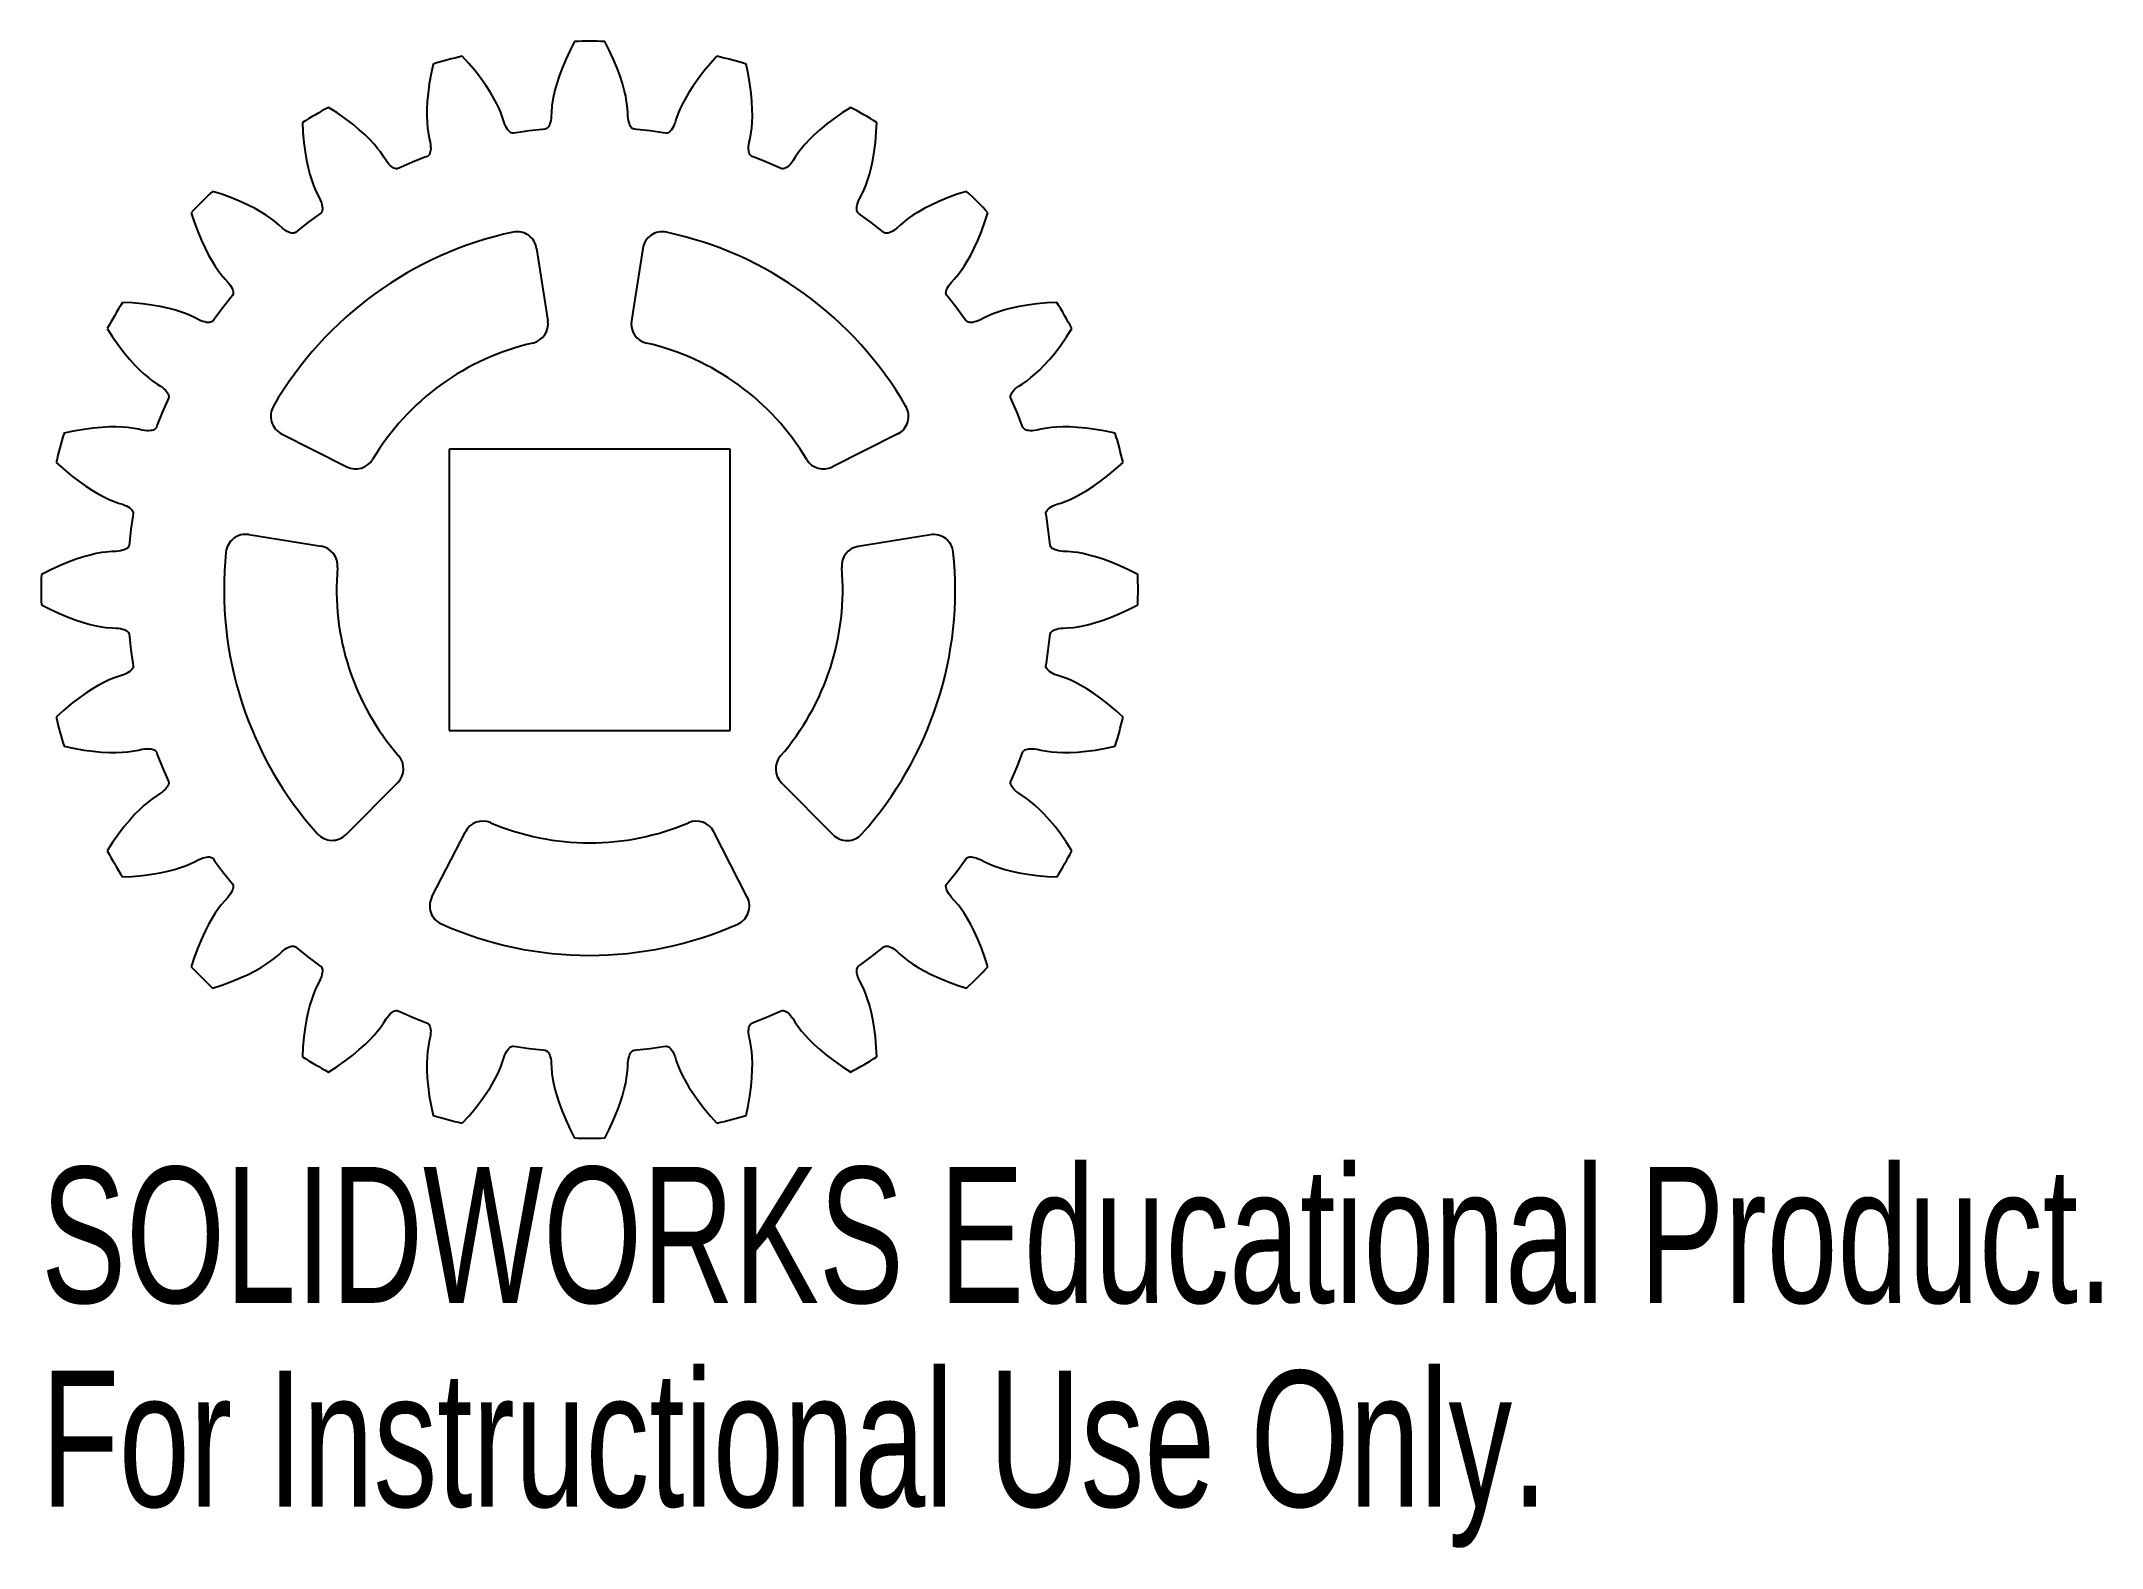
# Model space of a CAD drawing. Header units: millimetres. Extents: x -19.5 to 53.8, y -34.1 to 19.5.
import ezdxf

# ---------------------------------------------------------------- set-up
doc = ezdxf.new("R2010")
doc.units = ezdxf.units.MM
doc.styles.add('SLDTEXTSTYLE0', font='TXT', dxfattribs={"width": 0.7})

msp = doc.modelspace()

# ---------------------------------------------------------------- linework, layer by layer
at = {"color": 7, "linetype": 'Continuous', "lineweight": 25}
for p, q in [((-0.695, 19.185), (-0.85, 18.853)), ((-0.536, 19.493), (-0.695, 19.185)), ((0.695, 19.185), (0.536, 19.493)), ((0.85, 18.853), (0.695, 19.185)), ((-5.637, 18.351), (-5.7, 17.99)), ((-5.563, 18.69), (-5.637, 18.351)), ((-4.294, 18.711), (-4.527, 18.967)), ((-4.059, 18.43), (-4.294, 18.711)), ((-3.854, 18.164), (-4.059, 18.43)), ((-0.978, 18.543), (-1.084, 18.255)), ((-0.85, 18.853), (-0.978, 18.543)), ((0.978, 18.543), (0.85, 18.853)), ((1.084, 18.255), (0.978, 18.543)), ((4.059, 18.43), (3.854, 18.164)), ((4.294, 18.711), (4.059, 18.43)), ((4.527, 18.967), (4.294, 18.711)), ((5.637, 18.351), (5.563, 18.69)), ((5.7, 17.99), (5.637, 18.351)), ((-5.744, 17.658), (-5.772, 17.353)), ((-5.7, 17.99), (-5.744, 17.658)), ((-3.678, 17.914), (-3.854, 18.164)), ((-3.528, 17.682), (-3.678, 17.914)), ((-3.404, 17.469), (-3.528, 17.682)), ((-1.233, 17.755), (-1.282, 17.543)), ((-1.168, 17.993), (-1.233, 17.755)), ((-1.084, 18.255), (-1.168, 17.993)), ((1.168, 17.993), (1.084, 18.255)), ((1.233, 17.755), (1.168, 17.993)), ((1.282, 17.543), (1.233, 17.755)), ((3.528, 17.682), (3.404, 17.469)), ((3.678, 17.914), (3.528, 17.682)), ((3.854, 18.164), (3.678, 17.914)), ((5.744, 17.658), (5.7, 17.99)), ((5.772, 17.353), (5.744, 17.658)), ((-8.99, 16.962), (-9.282, 17.149)), ((-8.691, 16.752), (-8.99, 16.962)), ((-5.785, 17.077), (-5.787, 16.831)), ((-5.772, 17.353), (-5.785, 17.077)), ((-3.302, 17.277), (-3.404, 17.469)), ((-3.221, 17.108), (-3.302, 17.277)), ((-3.159, 16.963), (-3.221, 17.108)), ((-3.082, 16.749), (-3.159, 16.963)), ((-1.358, 16.976), (-1.364, 16.832)), ((-1.339, 17.202), (-1.358, 16.976)), ((-1.317, 17.359), (-1.339, 17.202)), ((-1.282, 17.543), (-1.317, 17.359)), ((1.317, 17.359), (1.282, 17.543)), ((1.339, 17.202), (1.317, 17.359)), ((1.358, 16.976), (1.339, 17.202)), ((1.364, 16.832), (1.358, 16.976)), ((3.159, 16.963), (3.082, 16.749)), ((3.221, 17.108), (3.159, 16.963)), ((3.302, 17.277), (3.221, 17.108)), ((3.404, 17.469), (3.302, 17.277)), ((5.785, 17.077), (5.772, 17.353)), ((5.787, 16.831), (5.785, 17.077)), ((8.99, 16.962), (8.691, 16.752)), ((9.282, 17.149), (8.99, 16.962)), ((-10.211, 16.613), (-10.194, 16.267)), ((-10.194, 16.267), (-10.162, 15.902)), ((-8.424, 16.548), (-8.691, 16.752)), ((-8.189, 16.351), (-8.424, 16.548)), ((-7.985, 16.166), (-8.189, 16.351)), ((-7.809, 15.993), (-7.985, 16.166)), ((-5.787, 16.831), (-5.779, 16.614)), ((-5.779, 16.614), (-5.765, 16.426)), ((-5.765, 16.426), (-5.746, 16.27)), ((-5.746, 16.27), (-5.705, 16.046)), ((-3.039, 16.612), (-3.082, 16.749)), ((-3.01, 16.534), (-3.039, 16.612)), ((-2.978, 16.466), (-3.01, 16.534)), ((-2.945, 16.406), (-2.978, 16.466)), ((-2.912, 16.354), (-2.945, 16.406)), ((-2.877, 16.311), (-2.912, 16.354)), ((-2.842, 16.277), (-2.877, 16.311)), ((-2.807, 16.252), (-2.842, 16.277)), ((-2.773, 16.234), (-2.807, 16.252)), ((-2.739, 16.226), (-2.773, 16.234)), ((-2.706, 16.226), (-2.739, 16.226)), ((-2.615, 16.241), (-2.706, 16.226)), ((-2.147, 16.309), (-2.615, 16.241)), ((-1.677, 16.364), (-2.147, 16.309)), ((-1.586, 16.373), (-1.677, 16.364)), ((-1.554, 16.382), (-1.586, 16.373)), ((-1.523, 16.399), (-1.554, 16.382)), ((-1.494, 16.424), (-1.523, 16.399)), ((-1.467, 16.458), (-1.494, 16.424)), ((-1.443, 16.5), (-1.467, 16.458)), ((-1.42, 16.551), (-1.443, 16.5)), ((-1.401, 16.609), (-1.42, 16.551)), ((-1.385, 16.676), (-1.401, 16.609)), ((-1.372, 16.75), (-1.385, 16.676)), ((-1.364, 16.832), (-1.372, 16.75)), ((1.372, 16.75), (1.364, 16.832)), ((1.385, 16.676), (1.372, 16.75)), ((1.401, 16.609), (1.385, 16.676)), ((1.42, 16.551), (1.401, 16.609)), ((1.443, 16.5), (1.42, 16.551)), ((1.467, 16.458), (1.443, 16.5)), ((1.494, 16.424), (1.467, 16.458)), ((1.523, 16.399), (1.494, 16.424)), ((1.554, 16.382), (1.523, 16.399)), ((1.586, 16.373), (1.554, 16.382)), ((1.677, 16.364), (1.586, 16.373)), ((2.147, 16.309), (1.677, 16.364)), ((2.615, 16.241), (2.147, 16.309)), ((2.706, 16.226), (2.615, 16.241)), ((2.739, 16.226), (2.706, 16.226)), ((2.773, 16.234), (2.739, 16.226)), ((2.807, 16.252), (2.773, 16.234)), ((2.842, 16.277), (2.807, 16.252)), ((2.877, 16.311), (2.842, 16.277)), ((2.912, 16.354), (2.877, 16.311)), ((2.945, 16.406), (2.912, 16.354)), ((2.978, 16.466), (2.945, 16.406)), ((3.01, 16.534), (2.978, 16.466)), ((3.039, 16.612), (3.01, 16.534)), ((3.082, 16.749), (3.039, 16.612)), ((5.705, 16.046), (5.746, 16.27)), ((5.746, 16.27), (5.765, 16.426)), ((5.765, 16.426), (5.779, 16.614)), ((5.779, 16.614), (5.787, 16.831)), ((7.985, 16.166), (7.809, 15.993)), ((8.189, 16.351), (7.985, 16.166)), ((8.424, 16.548), (8.189, 16.351)), ((8.691, 16.752), (8.424, 16.548)), ((10.162, 15.902), (10.194, 16.267)), ((10.194, 16.267), (10.211, 16.613)), ((-10.162, 15.902), (-10.119, 15.569)), ((-10.119, 15.569), (-10.066, 15.268)), ((-7.661, 15.834), (-7.809, 15.993)), ((-7.539, 15.691), (-7.661, 15.834)), ((-7.441, 15.567), (-7.539, 15.691)), ((-7.312, 15.381), (-7.441, 15.567)), ((-5.769, 15.405), (-5.856, 15.373)), ((-5.741, 15.422), (-5.769, 15.405)), ((-5.716, 15.446), (-5.741, 15.422)), ((-5.694, 15.478), (-5.716, 15.446)), ((-5.705, 16.046), (-5.674, 15.906)), ((-5.677, 15.518), (-5.694, 15.478)), ((-5.664, 15.565), (-5.677, 15.518)), ((-5.674, 15.906), (-5.661, 15.824)), ((-5.656, 15.619), (-5.664, 15.565)), ((-5.661, 15.824), (-5.654, 15.749)), ((-5.652, 15.681), (-5.656, 15.619)), ((-5.654, 15.749), (-5.652, 15.681)), ((5.652, 15.681), (5.654, 15.749)), ((5.656, 15.619), (5.652, 15.681)), ((5.654, 15.749), (5.661, 15.824)), ((5.664, 15.565), (5.656, 15.619)), ((5.661, 15.824), (5.674, 15.906)), ((5.677, 15.518), (5.664, 15.565)), ((5.674, 15.906), (5.705, 16.046)), ((5.694, 15.478), (5.677, 15.518)), ((5.716, 15.446), (5.694, 15.478)), ((5.741, 15.422), (5.716, 15.446)), ((5.769, 15.405), (5.741, 15.422)), ((5.856, 15.373), (5.769, 15.405)), ((7.441, 15.567), (7.312, 15.381)), ((7.539, 15.691), (7.441, 15.567)), ((7.661, 15.834), (7.539, 15.691)), ((7.809, 15.993), (7.661, 15.834)), ((10.066, 15.268), (10.119, 15.569)), ((10.119, 15.569), (10.162, 15.902)), ((-10.066, 15.268), (-10.008, 14.998)), ((-10.008, 14.998), (-9.946, 14.759)), ((-9.946, 14.759), (-9.882, 14.552)), ((-7.235, 15.259), (-7.312, 15.381)), ((-7.186, 15.192), (-7.235, 15.259)), ((-7.138, 15.134), (-7.186, 15.192)), ((-7.091, 15.084), (-7.138, 15.134)), ((-7.045, 15.043), (-7.091, 15.084)), ((-7.001, 15.011), (-7.045, 15.043)), ((-6.958, 14.987), (-7.001, 15.011)), ((-6.918, 14.971), (-6.958, 14.987)), ((-6.88, 14.964), (-6.918, 14.971)), ((-6.845, 14.964), (-6.88, 14.964)), ((-6.814, 14.973), (-6.845, 14.964)), ((-6.73, 15.011), (-6.814, 14.973)), ((-6.295, 15.198), (-6.73, 15.011)), ((-5.856, 15.373), (-6.295, 15.198)), ((6.295, 15.198), (5.856, 15.373)), ((6.73, 15.011), (6.295, 15.198)), ((6.814, 14.973), (6.73, 15.011)), ((6.845, 14.964), (6.814, 14.973)), ((6.88, 14.964), (6.845, 14.964)), ((6.918, 14.971), (6.88, 14.964)), ((6.958, 14.987), (6.918, 14.971)), ((7.001, 15.011), (6.958, 14.987)), ((7.045, 15.043), (7.001, 15.011)), ((7.091, 15.084), (7.045, 15.043)), ((7.138, 15.134), (7.091, 15.084)), ((7.186, 15.192), (7.138, 15.134)), ((7.235, 15.259), (7.186, 15.192)), ((7.312, 15.381), (7.235, 15.259)), ((9.882, 14.552), (9.946, 14.759)), ((9.946, 14.759), (10.008, 14.998)), ((10.008, 14.998), (10.066, 15.268)), ((-13.074, 14.057), (-13.404, 14.163)), ((-12.73, 13.932), (-13.074, 14.057)), ((-12.42, 13.803), (-12.73, 13.932)), ((-9.882, 14.552), (-9.82, 14.375)), ((-9.82, 14.375), (-9.761, 14.228)), ((-9.761, 14.228), (-9.664, 14.023)), ((-9.664, 14.023), (-9.597, 13.895)), ((9.597, 13.895), (9.664, 14.023)), ((9.664, 14.023), (9.761, 14.228)), ((9.761, 14.228), (9.82, 14.375)), ((9.82, 14.375), (9.882, 14.552)), ((12.73, 13.932), (12.42, 13.803)), ((13.074, 14.057), (12.73, 13.932)), ((13.404, 14.163), (13.074, 14.057)), ((-14.163, 13.404), (-14.057, 13.074)), ((-12.142, 13.675), (-12.42, 13.803)), ((-11.897, 13.549), (-12.142, 13.675)), ((-11.682, 13.427), (-11.897, 13.549)), ((-11.498, 13.312), (-11.682, 13.427)), ((-11.343, 13.206), (-11.498, 13.312)), ((-11.217, 13.111), (-11.343, 13.206)), ((-9.635, 13.333), (-10.014, 13.051)), ((-9.56, 13.387), (-9.635, 13.333)), ((-9.597, 13.895), (-9.564, 13.82)), ((-9.564, 13.82), (-9.537, 13.749)), ((-9.537, 13.41), (-9.56, 13.387)), ((-9.537, 13.749), (-9.518, 13.683)), ((-9.519, 13.44), (-9.537, 13.41)), ((-9.506, 13.477), (-9.519, 13.44)), ((-9.518, 13.683), (-9.505, 13.623)), ((-9.5, 13.519), (-9.506, 13.477)), ((-9.505, 13.623), (-9.499, 13.568)), ((-9.499, 13.568), (-9.5, 13.519)), ((9.499, 13.568), (9.505, 13.623)), ((9.5, 13.519), (9.499, 13.568)), ((9.506, 13.477), (9.5, 13.519)), ((9.505, 13.623), (9.518, 13.683)), ((9.519, 13.44), (9.506, 13.477)), ((9.518, 13.683), (9.537, 13.749)), ((9.537, 13.41), (9.519, 13.44)), ((9.537, 13.749), (9.564, 13.82)), ((9.56, 13.387), (9.537, 13.41)), ((9.635, 13.333), (9.56, 13.387)), ((9.564, 13.82), (9.597, 13.895)), ((10.014, 13.051), (9.635, 13.333)), ((11.343, 13.206), (11.217, 13.111)), ((11.498, 13.312), (11.343, 13.206)), ((11.682, 13.427), (11.498, 13.312)), ((11.897, 13.549), (11.682, 13.427)), ((12.142, 13.675), (11.897, 13.549)), ((12.42, 13.803), (12.142, 13.675)), ((14.057, 13.074), (14.163, 13.404)), ((-14.057, 13.074), (-13.932, 12.73)), ((-13.932, 12.73), (-13.803, 12.42)), ((-11.044, 12.964), (-11.217, 13.111)), ((-10.938, 12.866), (-11.044, 12.964)), ((-10.874, 12.814), (-10.938, 12.866)), ((-10.812, 12.771), (-10.874, 12.814)), ((-10.754, 12.735), (-10.812, 12.771)), ((-10.699, 12.707), (-10.754, 12.735)), ((-10.647, 12.688), (-10.699, 12.707)), ((-10.6, 12.675), (-10.647, 12.688)), ((-10.557, 12.671), (-10.6, 12.675)), ((-10.519, 12.673), (-10.557, 12.671)), ((-10.485, 12.683), (-10.519, 12.673)), ((-10.457, 12.699), (-10.485, 12.683)), ((-10.385, 12.757), (-10.457, 12.699)), ((-10.014, 13.051), (-10.385, 12.757)), ((10.385, 12.757), (10.014, 13.051)), ((10.457, 12.699), (10.385, 12.757)), ((10.485, 12.683), (10.457, 12.699)), ((10.519, 12.673), (10.485, 12.683)), ((10.557, 12.671), (10.519, 12.673)), ((10.6, 12.675), (10.557, 12.671)), ((10.647, 12.688), (10.6, 12.675)), ((10.699, 12.707), (10.647, 12.688)), ((10.754, 12.735), (10.699, 12.707)), ((10.812, 12.771), (10.754, 12.735)), ((10.874, 12.814), (10.812, 12.771)), ((10.938, 12.866), (10.874, 12.814)), ((11.044, 12.964), (10.938, 12.866)), ((11.217, 13.111), (11.044, 12.964)), ((13.803, 12.42), (13.932, 12.73)), ((13.932, 12.73), (14.057, 13.074)), ((-13.803, 12.42), (-13.675, 12.142)), ((-13.675, 12.142), (-13.549, 11.897)), ((-13.549, 11.897), (-13.427, 11.682)), ((-1.884, 12.135), (-1.484, 9.56)), ((1.889, 12.134), (1.488, 9.56)), ((13.427, 11.682), (13.549, 11.897)), ((13.549, 11.897), (13.675, 12.142)), ((13.675, 12.142), (13.803, 12.42)), ((-13.427, 11.682), (-13.312, 11.498)), ((-13.312, 11.498), (-13.206, 11.343)), ((-13.206, 11.343), (-13.111, 11.217)), ((-13.111, 11.217), (-12.964, 11.044)), ((-12.964, 11.044), (-12.866, 10.938)), ((12.866, 10.938), (12.964, 11.044)), ((12.964, 11.044), (13.111, 11.217)), ((13.111, 11.217), (13.206, 11.343)), ((13.206, 11.343), (13.312, 11.498)), ((13.312, 11.498), (13.427, 11.682)), ((-12.757, 10.385), (-13.051, 10.014)), ((-12.866, 10.938), (-12.814, 10.874)), ((-12.814, 10.874), (-12.771, 10.812)), ((-12.771, 10.812), (-12.735, 10.754)), ((-12.699, 10.457), (-12.757, 10.385)), ((-12.735, 10.754), (-12.707, 10.699)), ((-12.707, 10.699), (-12.688, 10.647)), ((-12.683, 10.485), (-12.699, 10.457)), ((-12.688, 10.647), (-12.675, 10.6)), ((-12.673, 10.519), (-12.683, 10.485)), ((-12.675, 10.6), (-12.671, 10.557)), ((-12.671, 10.557), (-12.673, 10.519)), ((12.671, 10.557), (12.675, 10.6)), ((12.673, 10.519), (12.671, 10.557)), ((12.683, 10.485), (12.673, 10.519)), ((12.675, 10.6), (12.688, 10.647)), ((12.699, 10.457), (12.683, 10.485)), ((12.688, 10.647), (12.707, 10.699)), ((12.757, 10.385), (12.699, 10.457)), ((12.707, 10.699), (12.735, 10.754)), ((12.735, 10.754), (12.771, 10.812)), ((13.051, 10.014), (12.757, 10.385)), ((12.771, 10.812), (12.814, 10.874)), ((12.814, 10.874), (12.866, 10.938)), ((-16.267, 10.194), (-16.613, 10.211)), ((-15.902, 10.162), (-16.267, 10.194)), ((-15.569, 10.119), (-15.902, 10.162)), ((-15.268, 10.066), (-15.569, 10.119)), ((-14.998, 10.008), (-15.268, 10.066)), ((-14.759, 9.946), (-14.998, 10.008)), ((-14.552, 9.882), (-14.759, 9.946)), ((-14.375, 9.82), (-14.552, 9.882)), ((-14.228, 9.761), (-14.375, 9.82)), ((-14.023, 9.664), (-14.228, 9.761)), ((-13.895, 9.597), (-14.023, 9.664)), ((-13.82, 9.564), (-13.895, 9.597)), ((-13.749, 9.537), (-13.82, 9.564)), ((-13.683, 9.518), (-13.749, 9.537)), ((-13.41, 9.537), (-13.44, 9.519)), ((-13.387, 9.56), (-13.41, 9.537)), ((-13.333, 9.635), (-13.387, 9.56)), ((-13.051, 10.014), (-13.333, 9.635)), ((13.333, 9.635), (13.051, 10.014)), ((13.387, 9.56), (13.333, 9.635)), ((13.41, 9.537), (13.387, 9.56)), ((13.44, 9.519), (13.41, 9.537)), ((13.749, 9.537), (13.683, 9.518)), ((13.82, 9.564), (13.749, 9.537)), ((13.895, 9.597), (13.82, 9.564)), ((14.023, 9.664), (13.895, 9.597)), ((14.228, 9.761), (14.023, 9.664)), ((14.375, 9.82), (14.228, 9.761)), ((14.552, 9.882), (14.375, 9.82)), ((14.759, 9.946), (14.552, 9.882)), ((14.998, 10.008), (14.759, 9.946)), ((15.268, 10.066), (14.998, 10.008)), ((15.569, 10.119), (15.268, 10.066)), ((15.902, 10.162), (15.569, 10.119)), ((16.267, 10.194), (15.902, 10.162)), ((16.613, 10.211), (16.267, 10.194)), ((-17.149, 9.282), (-16.962, 8.99)), ((-16.962, 8.99), (-16.752, 8.691)), ((-13.623, 9.505), (-13.683, 9.518)), ((-13.568, 9.499), (-13.623, 9.505)), ((-13.519, 9.5), (-13.568, 9.499)), ((-13.477, 9.506), (-13.519, 9.5)), ((-13.44, 9.519), (-13.477, 9.506)), ((13.477, 9.506), (13.44, 9.519)), ((13.519, 9.5), (13.477, 9.506)), ((13.568, 9.499), (13.519, 9.5)), ((13.623, 9.505), (13.568, 9.499)), ((13.683, 9.518), (13.623, 9.505)), ((16.752, 8.691), (16.962, 8.99)), ((16.962, 8.99), (17.149, 9.282)), ((-16.752, 8.691), (-16.548, 8.424)), ((-16.548, 8.424), (-16.351, 8.189)), ((-16.351, 8.189), (-16.166, 7.985)), ((16.166, 7.985), (16.351, 8.189)), ((16.351, 8.189), (16.548, 8.424)), ((16.548, 8.424), (16.752, 8.691)), ((-16.166, 7.985), (-15.993, 7.809)), ((-15.993, 7.809), (-15.834, 7.661)), ((-15.834, 7.661), (-15.691, 7.539)), ((-15.691, 7.539), (-15.567, 7.441)), ((-15.567, 7.441), (-15.381, 7.312)), ((15.381, 7.312), (15.567, 7.441)), ((15.567, 7.441), (15.691, 7.539)), ((15.691, 7.539), (15.834, 7.661)), ((15.834, 7.661), (15.993, 7.809)), ((15.993, 7.809), (16.166, 7.985)), ((-15.381, 7.312), (-15.259, 7.235)), ((-15.259, 7.235), (-15.192, 7.186)), ((-15.011, 6.73), (-15.198, 6.295)), ((-15.192, 7.186), (-15.134, 7.138)), ((-15.134, 7.138), (-15.084, 7.091)), ((-15.084, 7.091), (-15.043, 7.045)), ((-15.043, 7.045), (-15.011, 7.001)), ((-15.011, 7.001), (-14.987, 6.958)), ((-14.973, 6.814), (-15.011, 6.73)), ((-14.987, 6.958), (-14.971, 6.918)), ((-14.964, 6.845), (-14.973, 6.814)), ((-14.971, 6.918), (-14.964, 6.88)), ((-14.964, 6.88), (-14.964, 6.845)), ((14.964, 6.88), (14.971, 6.918)), ((14.964, 6.845), (14.964, 6.88)), ((14.973, 6.814), (14.964, 6.845)), ((14.971, 6.918), (14.987, 6.958)), ((15.011, 6.73), (14.973, 6.814)), ((14.987, 6.958), (15.011, 7.001)), ((15.011, 7.001), (15.043, 7.045)), ((15.198, 6.295), (15.011, 6.73)), ((15.043, 7.045), (15.084, 7.091)), ((15.084, 7.091), (15.134, 7.138)), ((15.134, 7.138), (15.192, 7.186)), ((15.192, 7.186), (15.259, 7.235)), ((15.259, 7.235), (15.381, 7.312)), ((-15.198, 6.295), (-15.373, 5.856)), ((15.373, 5.856), (15.198, 6.295)), ((-18.351, 5.637), (-18.69, 5.563)), ((-17.99, 5.7), (-18.351, 5.637)), ((-17.658, 5.744), (-17.99, 5.7)), ((-17.353, 5.772), (-17.658, 5.744)), ((-17.077, 5.785), (-17.353, 5.772)), ((-16.831, 5.787), (-17.077, 5.785)), ((-16.614, 5.779), (-16.831, 5.787)), ((-16.426, 5.765), (-16.614, 5.779)), ((-16.27, 5.746), (-16.426, 5.765)), ((-16.046, 5.705), (-16.27, 5.746)), ((-15.906, 5.674), (-16.046, 5.705)), ((-15.824, 5.661), (-15.906, 5.674)), ((-15.749, 5.654), (-15.824, 5.661)), ((-15.681, 5.652), (-15.749, 5.654)), ((-15.619, 5.656), (-15.681, 5.652)), ((-15.565, 5.664), (-15.619, 5.656)), ((-15.518, 5.677), (-15.565, 5.664)), ((-15.478, 5.694), (-15.518, 5.677)), ((-15.446, 5.716), (-15.478, 5.694)), ((-15.422, 5.741), (-15.446, 5.716)), ((-15.405, 5.769), (-15.422, 5.741)), ((-15.373, 5.856), (-15.405, 5.769)), ((-10.956, 5.546), (-8.632, 4.37)), ((10.959, 5.541), (8.634, 4.366)), ((15.405, 5.769), (15.373, 5.856)), ((15.422, 5.741), (15.405, 5.769)), ((15.446, 5.716), (15.422, 5.741)), ((15.478, 5.694), (15.446, 5.716)), ((15.518, 5.677), (15.478, 5.694)), ((15.565, 5.664), (15.518, 5.677)), ((15.619, 5.656), (15.565, 5.664)), ((15.681, 5.652), (15.619, 5.656)), ((15.749, 5.654), (15.681, 5.652)), ((15.824, 5.661), (15.749, 5.654)), ((15.906, 5.674), (15.824, 5.661)), ((16.046, 5.705), (15.906, 5.674)), ((16.27, 5.746), (16.046, 5.705)), ((16.426, 5.765), (16.27, 5.746)), ((16.614, 5.779), (16.426, 5.765)), ((16.831, 5.787), (16.614, 5.779)), ((17.077, 5.785), (16.831, 5.787)), ((17.353, 5.772), (17.077, 5.785)), ((17.658, 5.744), (17.353, 5.772)), ((17.99, 5.7), (17.658, 5.744)), ((18.351, 5.637), (17.99, 5.7)), ((18.69, 5.563), (18.351, 5.637)), ((-18.967, 4.527), (-18.711, 4.294)), ((-5, 5), (-5, -5)), ((5, 5), (-5, 5)), ((5, -5), (5, 5)), ((18.711, 4.294), (18.967, 4.527)), ((-18.711, 4.294), (-18.43, 4.059)), ((-18.43, 4.059), (-18.164, 3.854)), ((-18.164, 3.854), (-17.914, 3.678)), ((-17.914, 3.678), (-17.682, 3.528)), ((17.682, 3.528), (17.914, 3.678)), ((17.914, 3.678), (18.164, 3.854)), ((18.164, 3.854), (18.43, 4.059)), ((18.43, 4.059), (18.711, 4.294)), ((-17.682, 3.528), (-17.469, 3.404)), ((-17.469, 3.404), (-17.277, 3.302)), ((-17.277, 3.302), (-17.108, 3.221)), ((-17.108, 3.221), (-16.963, 3.159)), ((-16.963, 3.159), (-16.749, 3.082)), ((-16.749, 3.082), (-16.612, 3.039)), ((-16.612, 3.039), (-16.534, 3.01)), ((-16.534, 3.01), (-16.466, 2.978)), ((-16.466, 2.978), (-16.406, 2.945)), ((-16.406, 2.945), (-16.354, 2.912)), ((16.354, 2.912), (16.406, 2.945)), ((16.406, 2.945), (16.466, 2.978)), ((16.466, 2.978), (16.534, 3.01)), ((16.534, 3.01), (16.612, 3.039)), ((16.612, 3.039), (16.749, 3.082)), ((16.749, 3.082), (16.963, 3.159)), ((16.963, 3.159), (17.108, 3.221)), ((17.108, 3.221), (17.277, 3.302)), ((17.277, 3.302), (17.469, 3.404)), ((17.469, 3.404), (17.682, 3.528)), ((-16.354, 2.912), (-16.311, 2.877)), ((-16.311, 2.877), (-16.277, 2.842)), ((-16.241, 2.615), (-16.309, 2.147)), ((-16.277, 2.842), (-16.252, 2.807)), ((-16.252, 2.807), (-16.234, 2.773)), ((-16.226, 2.706), (-16.241, 2.615)), ((-16.234, 2.773), (-16.226, 2.739)), ((-16.226, 2.739), (-16.226, 2.706)), ((16.226, 2.739), (16.234, 2.773)), ((16.226, 2.706), (16.226, 2.739)), ((16.241, 2.615), (16.226, 2.706)), ((16.234, 2.773), (16.252, 2.807)), ((16.309, 2.147), (16.241, 2.615)), ((16.252, 2.807), (16.277, 2.842)), ((16.277, 2.842), (16.311, 2.877)), ((16.311, 2.877), (16.354, 2.912)), ((-16.458, 1.467), (-16.5, 1.443)), ((-16.424, 1.494), (-16.458, 1.467)), ((-16.399, 1.523), (-16.424, 1.494)), ((-16.382, 1.554), (-16.399, 1.523)), ((-16.373, 1.586), (-16.382, 1.554)), ((-16.364, 1.677), (-16.373, 1.586)), ((-16.309, 2.147), (-16.364, 1.677)), ((-12.123, 1.958), (-9.551, 1.543)), ((12.124, 1.953), (9.552, 1.538)), ((16.364, 1.677), (16.309, 2.147)), ((16.373, 1.586), (16.364, 1.677)), ((16.382, 1.554), (16.373, 1.586)), ((16.399, 1.523), (16.382, 1.554)), ((16.424, 1.494), (16.399, 1.523)), ((16.458, 1.467), (16.424, 1.494)), ((16.5, 1.443), (16.458, 1.467)), ((-18.853, 0.85), (-19.185, 0.695)), ((-18.543, 0.978), (-18.853, 0.85)), ((-18.255, 1.084), (-18.543, 0.978)), ((-17.993, 1.168), (-18.255, 1.084)), ((-17.755, 1.233), (-17.993, 1.168)), ((-17.543, 1.282), (-17.755, 1.233)), ((-17.359, 1.317), (-17.543, 1.282)), ((-17.202, 1.339), (-17.359, 1.317)), ((-16.976, 1.358), (-17.202, 1.339)), ((-16.832, 1.364), (-16.976, 1.358)), ((-16.75, 1.372), (-16.832, 1.364)), ((-16.676, 1.385), (-16.75, 1.372)), ((-16.609, 1.401), (-16.676, 1.385)), ((-16.551, 1.42), (-16.609, 1.401)), ((-16.5, 1.443), (-16.551, 1.42)), ((16.551, 1.42), (16.5, 1.443)), ((16.609, 1.401), (16.551, 1.42)), ((16.676, 1.385), (16.609, 1.401)), ((16.75, 1.372), (16.676, 1.385)), ((16.832, 1.364), (16.75, 1.372)), ((16.976, 1.358), (16.832, 1.364)), ((17.202, 1.339), (16.976, 1.358)), ((17.359, 1.317), (17.202, 1.339)), ((17.543, 1.282), (17.359, 1.317)), ((17.755, 1.233), (17.543, 1.282)), ((17.993, 1.168), (17.755, 1.233)), ((18.255, 1.084), (17.993, 1.168)), ((18.543, 0.978), (18.255, 1.084)), ((18.853, 0.85), (18.543, 0.978)), ((19.185, 0.695), (18.853, 0.85)), ((-19.185, 0.695), (-19.493, 0.536)), ((19.493, 0.536), (19.185, 0.695)), ((-19.493, -0.536), (-19.185, -0.695)), ((-19.185, -0.695), (-18.853, -0.85)), ((18.853, -0.85), (19.185, -0.695)), ((19.185, -0.695), (19.493, -0.536)), ((-18.853, -0.85), (-18.543, -0.978)), ((-18.543, -0.978), (-18.255, -1.084)), ((-18.255, -1.084), (-17.993, -1.168)), ((-17.993, -1.168), (-17.755, -1.233)), ((-17.755, -1.233), (-17.543, -1.282)), ((-17.543, -1.282), (-17.359, -1.317)), ((-17.359, -1.317), (-17.202, -1.339)), ((-17.202, -1.339), (-16.976, -1.358)), ((-16.976, -1.358), (-16.832, -1.364)), ((-16.832, -1.364), (-16.75, -1.372)), ((-16.75, -1.372), (-16.676, -1.385)), ((-16.676, -1.385), (-16.609, -1.401)), ((-16.609, -1.401), (-16.551, -1.42)), ((-16.551, -1.42), (-16.5, -1.443)), ((-16.5, -1.443), (-16.458, -1.467)), ((16.458, -1.467), (16.5, -1.443)), ((16.5, -1.443), (16.551, -1.42)), ((16.551, -1.42), (16.609, -1.401)), ((16.609, -1.401), (16.676, -1.385)), ((16.676, -1.385), (16.75, -1.372)), ((16.75, -1.372), (16.832, -1.364)), ((16.832, -1.364), (16.976, -1.358)), ((16.976, -1.358), (17.202, -1.339)), ((17.202, -1.339), (17.359, -1.317)), ((17.359, -1.317), (17.543, -1.282)), ((17.543, -1.282), (17.755, -1.233)), ((17.755, -1.233), (17.993, -1.168)), ((17.993, -1.168), (18.255, -1.084)), ((18.255, -1.084), (18.543, -0.978)), ((18.543, -0.978), (18.853, -0.85)), ((-16.458, -1.467), (-16.424, -1.494)), ((-16.424, -1.494), (-16.399, -1.523)), ((-16.399, -1.523), (-16.382, -1.554)), ((-16.382, -1.554), (-16.373, -1.586)), ((-16.373, -1.586), (-16.364, -1.677)), ((-16.364, -1.677), (-16.309, -2.147)), ((-16.309, -2.147), (-16.241, -2.615)), ((16.241, -2.615), (16.309, -2.147)), ((16.309, -2.147), (16.364, -1.677)), ((16.364, -1.677), (16.373, -1.586)), ((16.373, -1.586), (16.382, -1.554)), ((16.382, -1.554), (16.399, -1.523)), ((16.399, -1.523), (16.424, -1.494)), ((16.424, -1.494), (16.458, -1.467)), ((-16.354, -2.912), (-16.406, -2.945)), ((-16.311, -2.877), (-16.354, -2.912)), ((-16.277, -2.842), (-16.311, -2.877)), ((-16.252, -2.807), (-16.277, -2.842)), ((-16.234, -2.773), (-16.252, -2.807)), ((-16.241, -2.615), (-16.226, -2.706)), ((-16.226, -2.739), (-16.234, -2.773)), ((-16.226, -2.706), (-16.226, -2.739)), ((16.226, -2.706), (16.241, -2.615)), ((16.226, -2.739), (16.226, -2.706)), ((16.234, -2.773), (16.226, -2.739)), ((16.252, -2.807), (16.234, -2.773)), ((16.277, -2.842), (16.252, -2.807)), ((16.311, -2.877), (16.277, -2.842)), ((16.354, -2.912), (16.311, -2.877)), ((16.406, -2.945), (16.354, -2.912)), ((-17.682, -3.528), (-17.914, -3.678)), ((-17.469, -3.404), (-17.682, -3.528)), ((-17.277, -3.302), (-17.469, -3.404)), ((-17.108, -3.221), (-17.277, -3.302)), ((-16.963, -3.159), (-17.108, -3.221)), ((-16.749, -3.082), (-16.963, -3.159)), ((-16.612, -3.039), (-16.749, -3.082)), ((-16.534, -3.01), (-16.612, -3.039)), ((-16.466, -2.978), (-16.534, -3.01)), ((-16.406, -2.945), (-16.466, -2.978)), ((16.466, -2.978), (16.406, -2.945)), ((16.534, -3.01), (16.466, -2.978)), ((16.612, -3.039), (16.534, -3.01)), ((16.749, -3.082), (16.612, -3.039)), ((16.963, -3.159), (16.749, -3.082)), ((17.108, -3.221), (16.963, -3.159)), ((17.277, -3.302), (17.108, -3.221)), ((17.469, -3.404), (17.277, -3.302)), ((17.682, -3.528), (17.469, -3.404)), ((17.914, -3.678), (17.682, -3.528)), ((-18.711, -4.294), (-18.967, -4.527)), ((-18.43, -4.059), (-18.711, -4.294)), ((-18.164, -3.854), (-18.43, -4.059)), ((-17.914, -3.678), (-18.164, -3.854)), ((18.164, -3.854), (17.914, -3.678)), ((18.43, -4.059), (18.164, -3.854)), ((18.711, -4.294), (18.43, -4.059)), ((18.967, -4.527), (18.711, -4.294)), ((-5, -5), (5, -5)), ((-18.69, -5.563), (-18.351, -5.637)), ((-18.351, -5.637), (-17.99, -5.7)), ((-17.99, -5.7), (-17.658, -5.744)), ((-17.658, -5.744), (-17.353, -5.772)), ((-17.353, -5.772), (-17.077, -5.785)), ((-17.077, -5.785), (-16.831, -5.787)), ((-16.831, -5.787), (-16.614, -5.779)), ((-16.614, -5.779), (-16.426, -5.765)), ((-16.426, -5.765), (-16.27, -5.746)), ((-16.27, -5.746), (-16.046, -5.705)), ((-16.046, -5.705), (-15.906, -5.674)), ((-15.906, -5.674), (-15.824, -5.661)), ((-15.824, -5.661), (-15.749, -5.654)), ((-15.749, -5.654), (-15.681, -5.652)), ((-15.681, -5.652), (-15.619, -5.656)), ((-15.619, -5.656), (-15.565, -5.664)), ((-15.565, -5.664), (-15.518, -5.677)), ((-15.518, -5.677), (-15.478, -5.694)), ((-15.478, -5.694), (-15.446, -5.716)), ((-15.446, -5.716), (-15.422, -5.741)), ((-15.422, -5.741), (-15.405, -5.769)), ((-15.405, -5.769), (-15.373, -5.856)), ((-15.373, -5.856), (-15.198, -6.295)), ((15.198, -6.295), (15.373, -5.856)), ((15.373, -5.856), (15.405, -5.769)), ((15.405, -5.769), (15.422, -5.741)), ((15.422, -5.741), (15.446, -5.716)), ((15.446, -5.716), (15.478, -5.694)), ((15.478, -5.694), (15.518, -5.677)), ((15.518, -5.677), (15.565, -5.664)), ((15.565, -5.664), (15.619, -5.656)), ((15.619, -5.656), (15.681, -5.652)), ((15.681, -5.652), (15.749, -5.654)), ((15.749, -5.654), (15.824, -5.661)), ((15.824, -5.661), (15.906, -5.674)), ((15.906, -5.674), (16.046, -5.705)), ((16.046, -5.705), (16.27, -5.746)), ((16.27, -5.746), (16.426, -5.765)), ((16.426, -5.765), (16.614, -5.779)), ((16.614, -5.779), (16.831, -5.787)), ((16.831, -5.787), (17.077, -5.785)), ((17.077, -5.785), (17.353, -5.772)), ((17.353, -5.772), (17.658, -5.744)), ((17.658, -5.744), (17.99, -5.7)), ((17.99, -5.7), (18.351, -5.637)), ((18.351, -5.637), (18.69, -5.563)), ((-15.198, -6.295), (-15.011, -6.73)), ((15.011, -6.73), (15.198, -6.295)), ((-15.381, -7.312), (-15.567, -7.441)), ((-15.259, -7.235), (-15.381, -7.312)), ((-15.192, -7.186), (-15.259, -7.235)), ((-15.134, -7.138), (-15.192, -7.186)), ((-15.084, -7.091), (-15.134, -7.138)), ((-15.043, -7.045), (-15.084, -7.091)), ((-15.011, -7.001), (-15.043, -7.045)), ((-15.011, -6.73), (-14.973, -6.814)), ((-14.987, -6.958), (-15.011, -7.001)), ((-14.971, -6.918), (-14.987, -6.958)), ((-14.973, -6.814), (-14.964, -6.845)), ((-14.964, -6.88), (-14.971, -6.918)), ((-14.964, -6.845), (-14.964, -6.88)), ((-8.661, -8.706), (-6.823, -6.859)), ((8.657, -8.71), (6.82, -6.862)), ((14.964, -6.845), (14.973, -6.814)), ((14.964, -6.88), (14.964, -6.845)), ((14.971, -6.918), (14.964, -6.88)), ((14.987, -6.958), (14.971, -6.918)), ((14.973, -6.814), (15.011, -6.73)), ((15.011, -7.001), (14.987, -6.958)), ((15.043, -7.045), (15.011, -7.001)), ((15.084, -7.091), (15.043, -7.045)), ((15.134, -7.138), (15.084, -7.091)), ((15.192, -7.186), (15.134, -7.138)), ((15.259, -7.235), (15.192, -7.186)), ((15.381, -7.312), (15.259, -7.235)), ((15.567, -7.441), (15.381, -7.312)), ((-16.166, -7.985), (-16.351, -8.189)), ((-15.993, -7.809), (-16.166, -7.985)), ((-15.834, -7.661), (-15.993, -7.809)), ((-15.691, -7.539), (-15.834, -7.661)), ((-15.567, -7.441), (-15.691, -7.539)), ((15.691, -7.539), (15.567, -7.441)), ((15.834, -7.661), (15.691, -7.539)), ((15.993, -7.809), (15.834, -7.661)), ((16.166, -7.985), (15.993, -7.809)), ((16.351, -8.189), (16.166, -7.985)), ((-16.752, -8.691), (-16.962, -8.99)), ((-16.548, -8.424), (-16.752, -8.691)), ((-16.351, -8.189), (-16.548, -8.424)), ((-5.609, -10.924), (-4.419, -8.607)), ((5.604, -10.927), (4.415, -8.609)), ((16.548, -8.424), (16.351, -8.189)), ((16.752, -8.691), (16.548, -8.424)), ((16.962, -8.99), (16.752, -8.691)), ((-16.962, -8.99), (-17.149, -9.282)), ((-13.749, -9.537), (-13.683, -9.518)), ((-13.683, -9.518), (-13.623, -9.505)), ((-13.623, -9.505), (-13.568, -9.499)), ((-13.568, -9.499), (-13.519, -9.5)), ((-13.519, -9.5), (-13.477, -9.506)), ((-13.477, -9.506), (-13.44, -9.519)), ((-13.44, -9.519), (-13.41, -9.537)), ((13.41, -9.537), (13.44, -9.519)), ((13.44, -9.519), (13.477, -9.506)), ((13.477, -9.506), (13.519, -9.5)), ((13.519, -9.5), (13.568, -9.499)), ((13.568, -9.499), (13.623, -9.505)), ((13.623, -9.505), (13.683, -9.518)), ((13.683, -9.518), (13.749, -9.537)), ((17.149, -9.282), (16.962, -8.99)), ((-16.613, -10.211), (-16.267, -10.194)), ((-16.267, -10.194), (-15.902, -10.162)), ((-15.902, -10.162), (-15.569, -10.119)), ((-15.569, -10.119), (-15.268, -10.066)), ((-15.268, -10.066), (-14.998, -10.008)), ((-14.998, -10.008), (-14.759, -9.946)), ((-14.759, -9.946), (-14.552, -9.882)), ((-14.552, -9.882), (-14.375, -9.82)), ((-14.375, -9.82), (-14.228, -9.761)), ((-14.228, -9.761), (-14.023, -9.664)), ((-14.023, -9.664), (-13.895, -9.597)), ((-13.895, -9.597), (-13.82, -9.564)), ((-13.82, -9.564), (-13.749, -9.537)), ((-13.41, -9.537), (-13.387, -9.56)), ((-13.387, -9.56), (-13.333, -9.635)), ((-13.333, -9.635), (-13.051, -10.014)), ((-13.051, -10.014), (-12.757, -10.385)), ((12.757, -10.385), (13.051, -10.014)), ((13.051, -10.014), (13.333, -9.635)), ((13.333, -9.635), (13.387, -9.56)), ((13.387, -9.56), (13.41, -9.537)), ((13.749, -9.537), (13.82, -9.564)), ((13.82, -9.564), (13.895, -9.597)), ((13.895, -9.597), (14.023, -9.664)), ((14.023, -9.664), (14.228, -9.761)), ((14.228, -9.761), (14.375, -9.82)), ((14.375, -9.82), (14.552, -9.882)), ((14.552, -9.882), (14.759, -9.946)), ((14.759, -9.946), (14.998, -10.008)), ((14.998, -10.008), (15.268, -10.066)), ((15.268, -10.066), (15.569, -10.119)), ((15.569, -10.119), (15.902, -10.162)), ((15.902, -10.162), (16.267, -10.194)), ((16.267, -10.194), (16.613, -10.211)), ((-12.866, -10.938), (-12.964, -11.044)), ((-12.814, -10.874), (-12.866, -10.938)), ((-12.771, -10.812), (-12.814, -10.874)), ((-12.735, -10.754), (-12.771, -10.812)), ((-12.757, -10.385), (-12.699, -10.457)), ((-12.707, -10.699), (-12.735, -10.754)), ((-12.688, -10.647), (-12.707, -10.699)), ((-12.699, -10.457), (-12.683, -10.485)), ((-12.675, -10.6), (-12.688, -10.647)), ((-12.683, -10.485), (-12.673, -10.519)), ((-12.671, -10.557), (-12.675, -10.6)), ((-12.673, -10.519), (-12.671, -10.557)), ((12.671, -10.557), (12.673, -10.519)), ((12.675, -10.6), (12.671, -10.557)), ((12.673, -10.519), (12.683, -10.485)), ((12.688, -10.647), (12.675, -10.6)), ((12.683, -10.485), (12.699, -10.457)), ((12.707, -10.699), (12.688, -10.647)), ((12.699, -10.457), (12.757, -10.385)), ((12.735, -10.754), (12.707, -10.699)), ((12.771, -10.812), (12.735, -10.754)), ((12.814, -10.874), (12.771, -10.812)), ((12.866, -10.938), (12.814, -10.874)), ((12.964, -11.044), (12.866, -10.938)), ((-13.427, -11.682), (-13.549, -11.897)), ((-13.312, -11.498), (-13.427, -11.682)), ((-13.206, -11.343), (-13.312, -11.498)), ((-13.111, -11.217), (-13.206, -11.343)), ((-12.964, -11.044), (-13.111, -11.217)), ((13.111, -11.217), (12.964, -11.044)), ((13.206, -11.343), (13.111, -11.217)), ((13.312, -11.498), (13.206, -11.343)), ((13.427, -11.682), (13.312, -11.498)), ((13.549, -11.897), (13.427, -11.682)), ((-13.803, -12.42), (-13.932, -12.73)), ((-13.675, -12.142), (-13.803, -12.42)), ((-13.549, -11.897), (-13.675, -12.142)), ((13.675, -12.142), (13.549, -11.897)), ((13.803, -12.42), (13.675, -12.142)), ((13.932, -12.73), (13.803, -12.42)), ((-14.057, -13.074), (-14.163, -13.404)), ((-13.932, -12.73), (-14.057, -13.074)), ((-11.343, -13.206), (-11.217, -13.111)), ((-11.217, -13.111), (-11.044, -12.964)), ((-11.044, -12.964), (-10.938, -12.866)), ((-10.938, -12.866), (-10.874, -12.814)), ((-10.874, -12.814), (-10.812, -12.771)), ((-10.812, -12.771), (-10.754, -12.735)), ((-10.754, -12.735), (-10.699, -12.707)), ((-10.699, -12.707), (-10.647, -12.688)), ((-10.647, -12.688), (-10.6, -12.675)), ((-10.6, -12.675), (-10.557, -12.671)), ((-10.557, -12.671), (-10.519, -12.673)), ((-10.519, -12.673), (-10.485, -12.683)), ((-10.485, -12.683), (-10.457, -12.699)), ((-10.457, -12.699), (-10.385, -12.757)), ((-10.385, -12.757), (-10.014, -13.051)), ((-10.014, -13.051), (-9.635, -13.333)), ((9.635, -13.333), (10.014, -13.051)), ((10.014, -13.051), (10.385, -12.757)), ((10.385, -12.757), (10.457, -12.699)), ((10.457, -12.699), (10.485, -12.683)), ((10.485, -12.683), (10.519, -12.673)), ((10.519, -12.673), (10.557, -12.671)), ((10.557, -12.671), (10.6, -12.675)), ((10.6, -12.675), (10.647, -12.688)), ((10.647, -12.688), (10.699, -12.707)), ((10.699, -12.707), (10.754, -12.735)), ((10.754, -12.735), (10.812, -12.771)), ((10.812, -12.771), (10.874, -12.814)), ((10.874, -12.814), (10.938, -12.866)), ((10.938, -12.866), (11.044, -12.964)), ((11.044, -12.964), (11.217, -13.111)), ((11.217, -13.111), (11.343, -13.206)), ((14.057, -13.074), (13.932, -12.73)), ((14.163, -13.404), (14.057, -13.074)), ((-12.73, -13.932), (-12.42, -13.803)), ((-12.42, -13.803), (-12.142, -13.675)), ((-12.142, -13.675), (-11.897, -13.549)), ((-11.897, -13.549), (-11.682, -13.427)), ((-11.682, -13.427), (-11.498, -13.312)), ((-11.498, -13.312), (-11.343, -13.206)), ((-9.597, -13.895), (-9.664, -14.023)), ((-9.635, -13.333), (-9.56, -13.387)), ((-9.564, -13.82), (-9.597, -13.895)), ((-9.537, -13.749), (-9.564, -13.82)), ((-9.56, -13.387), (-9.537, -13.41)), ((-9.537, -13.41), (-9.519, -13.44)), ((-9.518, -13.683), (-9.537, -13.749)), ((-9.519, -13.44), (-9.506, -13.477)), ((-9.505, -13.623), (-9.518, -13.683)), ((-9.506, -13.477), (-9.5, -13.519)), ((-9.499, -13.568), (-9.505, -13.623)), ((-9.5, -13.519), (-9.499, -13.568)), ((9.499, -13.568), (9.5, -13.519)), ((9.505, -13.623), (9.499, -13.568)), ((9.5, -13.519), (9.506, -13.477)), ((9.518, -13.683), (9.505, -13.623)), ((9.506, -13.477), (9.519, -13.44)), ((9.537, -13.749), (9.518, -13.683)), ((9.519, -13.44), (9.537, -13.41)), ((9.537, -13.41), (9.56, -13.387)), ((9.564, -13.82), (9.537, -13.749)), ((9.56, -13.387), (9.635, -13.333)), ((9.597, -13.895), (9.564, -13.82)), ((9.664, -14.023), (9.597, -13.895)), ((11.343, -13.206), (11.498, -13.312)), ((11.498, -13.312), (11.682, -13.427)), ((11.682, -13.427), (11.897, -13.549)), ((11.897, -13.549), (12.142, -13.675)), ((12.142, -13.675), (12.42, -13.803)), ((12.42, -13.803), (12.73, -13.932)), ((-13.404, -14.163), (-13.074, -14.057)), ((-13.074, -14.057), (-12.73, -13.932)), ((-9.882, -14.552), (-9.946, -14.759)), ((-9.82, -14.375), (-9.882, -14.552)), ((-9.761, -14.228), (-9.82, -14.375)), ((-9.664, -14.023), (-9.761, -14.228)), ((9.761, -14.228), (9.664, -14.023)), ((9.82, -14.375), (9.761, -14.228)), ((9.882, -14.552), (9.82, -14.375)), ((9.946, -14.759), (9.882, -14.552)), ((12.73, -13.932), (13.074, -14.057)), ((13.074, -14.057), (13.404, -14.163)), ((-10.066, -15.268), (-10.119, -15.569)), ((-10.008, -14.998), (-10.066, -15.268)), ((-9.946, -14.759), (-10.008, -14.998)), ((-7.441, -15.567), (-7.312, -15.381)), ((-7.312, -15.381), (-7.235, -15.259)), ((-7.235, -15.259), (-7.186, -15.192)), ((-7.186, -15.192), (-7.138, -15.134)), ((-7.138, -15.134), (-7.091, -15.084)), ((-7.091, -15.084), (-7.045, -15.043)), ((-7.045, -15.043), (-7.001, -15.011)), ((-7.001, -15.011), (-6.958, -14.987)), ((-6.958, -14.987), (-6.918, -14.971)), ((-6.918, -14.971), (-6.88, -14.964)), ((-6.88, -14.964), (-6.845, -14.964)), ((-6.845, -14.964), (-6.814, -14.973)), ((-6.814, -14.973), (-6.73, -15.011)), ((-6.73, -15.011), (-6.295, -15.198)), ((-6.295, -15.198), (-5.856, -15.373)), ((-5.856, -15.373), (-5.769, -15.405)), ((5.769, -15.405), (5.856, -15.373)), ((5.856, -15.373), (6.295, -15.198)), ((6.295, -15.198), (6.73, -15.011)), ((6.73, -15.011), (6.814, -14.973)), ((6.814, -14.973), (6.845, -14.964)), ((6.845, -14.964), (6.88, -14.964)), ((6.88, -14.964), (6.918, -14.971)), ((6.918, -14.971), (6.958, -14.987)), ((6.958, -14.987), (7.001, -15.011)), ((7.001, -15.011), (7.045, -15.043)), ((7.045, -15.043), (7.091, -15.084)), ((7.091, -15.084), (7.138, -15.134)), ((7.138, -15.134), (7.186, -15.192)), ((7.186, -15.192), (7.235, -15.259)), ((7.235, -15.259), (7.312, -15.381)), ((7.312, -15.381), (7.441, -15.567)), ((10.008, -14.998), (9.946, -14.759)), ((10.066, -15.268), (10.008, -14.998)), ((10.119, -15.569), (10.066, -15.268)), ((-10.162, -15.902), (-10.194, -16.267)), ((-10.119, -15.569), (-10.162, -15.902)), ((-7.985, -16.166), (-7.809, -15.993)), ((-7.809, -15.993), (-7.661, -15.834)), ((-7.661, -15.834), (-7.539, -15.691)), ((-7.539, -15.691), (-7.441, -15.567)), ((-5.769, -15.405), (-5.741, -15.422)), ((-5.705, -16.046), (-5.746, -16.27)), ((-5.741, -15.422), (-5.716, -15.446)), ((-5.716, -15.446), (-5.694, -15.478)), ((-5.674, -15.906), (-5.705, -16.046)), ((-5.694, -15.478), (-5.677, -15.518)), ((-5.677, -15.518), (-5.664, -15.565)), ((-5.661, -15.824), (-5.674, -15.906)), ((-5.664, -15.565), (-5.656, -15.619)), ((-5.654, -15.749), (-5.661, -15.824)), ((-5.656, -15.619), (-5.652, -15.681)), ((-5.652, -15.681), (-5.654, -15.749)), ((5.652, -15.681), (5.656, -15.619)), ((5.654, -15.749), (5.652, -15.681)), ((5.661, -15.824), (5.654, -15.749)), ((5.656, -15.619), (5.664, -15.565)), ((5.674, -15.906), (5.661, -15.824)), ((5.664, -15.565), (5.677, -15.518)), ((5.705, -16.046), (5.674, -15.906)), ((5.677, -15.518), (5.694, -15.478)), ((5.694, -15.478), (5.716, -15.446)), ((5.746, -16.27), (5.705, -16.046)), ((5.716, -15.446), (5.741, -15.422)), ((5.741, -15.422), (5.769, -15.405)), ((7.441, -15.567), (7.539, -15.691)), ((7.539, -15.691), (7.661, -15.834)), ((7.661, -15.834), (7.809, -15.993)), ((7.809, -15.993), (7.985, -16.166)), ((10.162, -15.902), (10.119, -15.569)), ((10.194, -16.267), (10.162, -15.902)), ((-10.194, -16.267), (-10.211, -16.613)), ((-8.99, -16.962), (-8.691, -16.752)), ((-8.691, -16.752), (-8.424, -16.548)), ((-8.424, -16.548), (-8.189, -16.351)), ((-8.189, -16.351), (-7.985, -16.166)), ((-5.779, -16.614), (-5.787, -16.831)), ((-5.787, -16.831), (-5.785, -17.077)), ((-5.765, -16.426), (-5.779, -16.614)), ((-5.746, -16.27), (-5.765, -16.426)), ((-3.159, -16.963), (-3.082, -16.749)), ((-3.082, -16.749), (-3.039, -16.612)), ((-3.039, -16.612), (-3.01, -16.534)), ((-3.01, -16.534), (-2.978, -16.466)), ((-2.978, -16.466), (-2.945, -16.406)), ((-2.945, -16.406), (-2.912, -16.354)), ((-2.912, -16.354), (-2.877, -16.311)), ((-2.877, -16.311), (-2.842, -16.277)), ((-2.842, -16.277), (-2.807, -16.252)), ((-2.807, -16.252), (-2.773, -16.234)), ((-2.773, -16.234), (-2.739, -16.226)), ((-2.739, -16.226), (-2.706, -16.226)), ((-2.706, -16.226), (-2.615, -16.241)), ((-2.615, -16.241), (-2.147, -16.309)), ((-2.147, -16.309), (-1.677, -16.364)), ((-1.677, -16.364), (-1.586, -16.373)), ((-1.586, -16.373), (-1.554, -16.382)), ((-1.554, -16.382), (-1.523, -16.399)), ((-1.523, -16.399), (-1.494, -16.424)), ((-1.494, -16.424), (-1.467, -16.458)), ((-1.467, -16.458), (-1.443, -16.5)), ((-1.443, -16.5), (-1.42, -16.551)), ((-1.42, -16.551), (-1.401, -16.609)), ((-1.401, -16.609), (-1.385, -16.676)), ((-1.385, -16.676), (-1.372, -16.75)), ((-1.372, -16.75), (-1.364, -16.832)), ((-1.364, -16.832), (-1.358, -16.976)), ((1.358, -16.976), (1.364, -16.832)), ((1.364, -16.832), (1.372, -16.75)), ((1.372, -16.75), (1.385, -16.676)), ((1.385, -16.676), (1.401, -16.609)), ((1.401, -16.609), (1.42, -16.551)), ((1.42, -16.551), (1.443, -16.5)), ((1.443, -16.5), (1.467, -16.458)), ((1.467, -16.458), (1.494, -16.424)), ((1.494, -16.424), (1.523, -16.399)), ((1.523, -16.399), (1.554, -16.382)), ((1.554, -16.382), (1.586, -16.373)), ((1.586, -16.373), (1.677, -16.364)), ((1.677, -16.364), (2.147, -16.309)), ((2.147, -16.309), (2.615, -16.241)), ((2.615, -16.241), (2.706, -16.226)), ((2.706, -16.226), (2.739, -16.226)), ((2.739, -16.226), (2.773, -16.234)), ((2.773, -16.234), (2.807, -16.252)), ((2.807, -16.252), (2.842, -16.277)), ((2.842, -16.277), (2.877, -16.311)), ((2.877, -16.311), (2.912, -16.354)), ((2.912, -16.354), (2.945, -16.406)), ((2.945, -16.406), (2.978, -16.466)), ((2.978, -16.466), (3.01, -16.534)), ((3.01, -16.534), (3.039, -16.612)), ((3.039, -16.612), (3.082, -16.749)), ((3.082, -16.749), (3.159, -16.963)), ((5.765, -16.426), (5.746, -16.27)), ((5.779, -16.614), (5.765, -16.426)), ((5.787, -16.831), (5.779, -16.614)), ((5.785, -17.077), (5.787, -16.831)), ((7.985, -16.166), (8.189, -16.351)), ((8.189, -16.351), (8.424, -16.548)), ((8.424, -16.548), (8.691, -16.752)), ((8.691, -16.752), (8.99, -16.962)), ((10.211, -16.613), (10.194, -16.267)), ((-9.282, -17.149), (-8.99, -16.962)), ((-5.785, -17.077), (-5.772, -17.353)), ((-5.772, -17.353), (-5.744, -17.658)), ((-3.528, -17.682), (-3.404, -17.469)), ((-3.404, -17.469), (-3.302, -17.277)), ((-3.302, -17.277), (-3.221, -17.108)), ((-3.221, -17.108), (-3.159, -16.963)), ((-1.358, -16.976), (-1.339, -17.202)), ((-1.339, -17.202), (-1.317, -17.359)), ((-1.317, -17.359), (-1.282, -17.543)), ((-1.282, -17.543), (-1.233, -17.755)), ((1.233, -17.755), (1.282, -17.543)), ((1.282, -17.543), (1.317, -17.359)), ((1.317, -17.359), (1.339, -17.202)), ((1.339, -17.202), (1.358, -16.976)), ((3.159, -16.963), (3.221, -17.108)), ((3.221, -17.108), (3.302, -17.277)), ((3.302, -17.277), (3.404, -17.469)), ((3.404, -17.469), (3.528, -17.682)), ((5.744, -17.658), (5.772, -17.353)), ((5.772, -17.353), (5.785, -17.077)), ((8.99, -16.962), (9.282, -17.149)), ((-5.744, -17.658), (-5.7, -17.99)), ((-5.7, -17.99), (-5.637, -18.351)), ((-4.059, -18.43), (-3.854, -18.164)), ((-3.854, -18.164), (-3.678, -17.914)), ((-3.678, -17.914), (-3.528, -17.682)), ((-1.233, -17.755), (-1.168, -17.993)), ((-1.168, -17.993), (-1.084, -18.255)), ((-1.084, -18.255), (-0.978, -18.543)), ((0.978, -18.543), (1.084, -18.255)), ((1.084, -18.255), (1.168, -17.993)), ((1.168, -17.993), (1.233, -17.755)), ((3.528, -17.682), (3.678, -17.914)), ((3.678, -17.914), (3.854, -18.164)), ((3.854, -18.164), (4.059, -18.43)), ((5.637, -18.351), (5.7, -17.99)), ((5.7, -17.99), (5.744, -17.658)), ((-5.637, -18.351), (-5.563, -18.69)), ((-4.527, -18.967), (-4.294, -18.711)), ((-4.294, -18.711), (-4.059, -18.43)), ((-0.978, -18.543), (-0.85, -18.853)), ((-0.85, -18.853), (-0.695, -19.185)), ((0.695, -19.185), (0.85, -18.853)), ((0.85, -18.853), (0.978, -18.543)), ((4.059, -18.43), (4.294, -18.711)), ((4.294, -18.711), (4.527, -18.967)), ((5.563, -18.69), (5.637, -18.351)), ((-0.695, -19.185), (-0.536, -19.493)), ((0.536, -19.493), (0.695, -19.185))]:
    msp.add_line(p, q, dxfattribs=at)
for centre, radius, start, end in [((0, 0), 19.5, 88.4236, 91.5764), ((0, 0), 19.5, 103.42363, 106.57642), ((0, 0), 19.5, 73.42362, 76.57641), ((0, 0), 19.5, 118.42362, 121.57641), ((0, 0), 19.5, 58.42363, 61.57642), ((0, 0), 19.5, 133.4236, 136.5764), ((0, 0), 19.5, 43.4236, 46.5764), ((0, 0), 13, 102.08595, 149.88762), ((-2.575, 12.027), 0.7, 8.82345, 102.08595), ((2.581, 12.026), 0.7, 77.88762, 171.15012), ((0, 0), 13, 30.08595, 77.88762), ((0, 0), 19.5, 148.42363, 151.57642), ((-2.176, 9.453), 0.7, 282.9618, 8.82345), ((2.18, 9.452), 0.7, 171.15012, 257.01177), ((0, 0), 19.5, 28.42362, 31.57641), ((0, 0), 9, 102.9618, 149.01177), ((0, 0), 9, 30.9618, 77.01177), ((-10.64, 6.171), 0.7, 149.88762, 243.15012), ((10.643, 6.166), 0.7, 296.82345, 30.08595), ((0, 0), 19.5, 163.42362, 166.57641), ((0, 0), 19.5, 13.42363, 16.57642), ((-8.316, 4.994), 0.7, 243.15012, 329.01177), ((8.318, 4.99), 0.7, 210.9618, 296.82345), ((-12.235, 1.267), 0.7, 80.82345, 174.08595), ((-9.663, 0.852), 0.7, 354.9618, 80.82345), ((9.663, 0.847), 0.7, 99.15012, 185.01177), ((12.235, 1.262), 0.7, 5.88762, 99.15012), ((0, 0), 13, 174.08595, 221.88762), ((0, 0), 9, 174.9618, 221.01177), ((0, 0), 9, 318.9618, 5.01177), ((0, 0), 13, 318.08595, 5.88762), ((0, 0), 19.5, 178.4236, 181.5764), ((0, 0), 19.5, 358.4236, 1.5764), ((0, 0), 19.5, 193.42363, 196.57642), ((0, 0), 19.5, 343.42362, 346.57641), ((-7.319, -6.365), 0.7, 315.15012, 41.01177), ((7.316, -6.369), 0.7, 138.9618, 224.82345), ((-9.157, -8.212), 0.7, 221.88762, 315.15012), ((-3.796, -8.926), 0.7, 66.9618, 152.82345), ((0, 0), 9, 246.9618, 293.01177), ((3.792, -8.928), 0.7, 27.15012, 113.01177), ((9.153, -8.217), 0.7, 224.82345, 318.08595), ((0, 0), 19.5, 208.42362, 211.57641), ((0, 0), 19.5, 328.42363, 331.57642), ((-4.986, -11.244), 0.7, 152.82345, 246.08595), ((4.981, -11.246), 0.7, 293.88762, 27.15012), ((0, 0), 13, 246.08595, 293.88762), ((0, 0), 19.5, 223.4236, 226.5764), ((0, 0), 19.5, 313.4236, 316.5764), ((0, 0), 19.5, 238.42363, 241.57642), ((0, 0), 19.5, 298.42362, 301.57641), ((0, 0), 19.5, 253.42362, 256.57641), ((0, 0), 19.5, 283.42363, 286.57642), ((0, 0), 19.5, 268.4236, 271.5764)]:
    msp.add_arc(centre, radius, start, end, dxfattribs=at)

# ---------------------------------------------------------------- texts
at = {"color": 7, "linetype": 'Continuous', "char_height": 4.83362, "attachment_point": 1, "style": 'SLDTEXTSTYLE0'}
for s, insert in [('SOLIDWORKS Educational Product.', (-19.5, -20.52)), ('For Instructional Use Only.', (-19.5, -27.77))]:
    msp.add_mtext(s, dxfattribs=dict(at, insert=insert))

doc.saveas('drawing.dxf')
